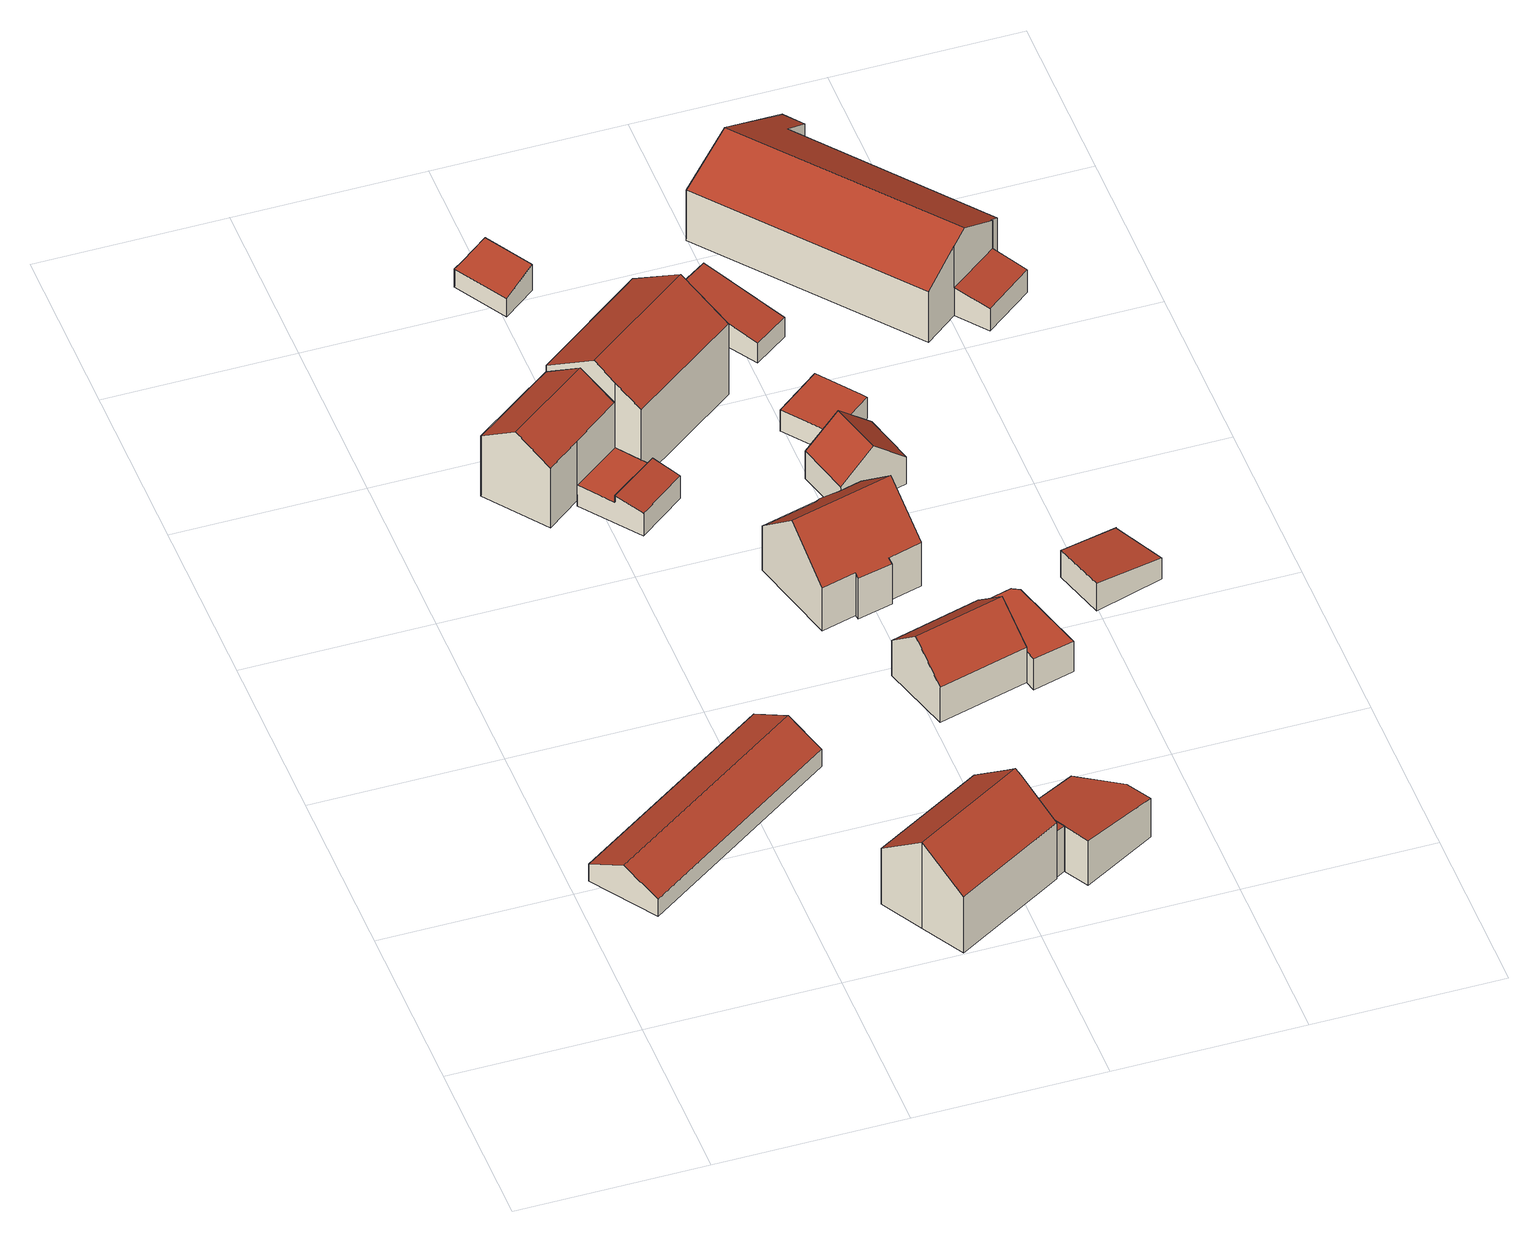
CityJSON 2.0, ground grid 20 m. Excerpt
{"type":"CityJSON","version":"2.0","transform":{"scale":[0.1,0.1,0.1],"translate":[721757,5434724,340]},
"CityObjects":{
"building1":{"type":"Building","attributes":{"Gemeindeschluessel":"09375181","HoeheDach":"348.160","HoeheGrund":"343.880","Methode":"2000","NiedrigsteTraufeDesGebaeudes":"346.064","Geometrietyp2DReferenz":"3000","measuredHeight":4.28,"function":"31001_2000","roofType":"3100","storeysAboveGround":1},"geometry":[{"type":"Solid","lod":"2","boundaries":[[[[0,1,2,3]],[[4,5,0,3,6]],[[5,7,1,0]],[[8,7,5,4]],[[9,2,1,7,8]],[[9,8,4,6]],[[6,3,2,9]]]],"semantics":{"surfaces":[{"type":"RoofSurface","Dachneigung":"63.195","Dachorientierung":"325.785","Flaeche":"120.049","Z_MAX":"4.280","Z_MAX_ASL":"348.160","Z_MIN":"2.205","Z_MIN_ASL":"346.085"},{"type":"WallSurface","Flaeche":"26.727","Z_MAX":"4.280","Z_MAX_ASL":"348.160","Z_MIN":"0.000","Z_MIN_ASL":"343.880"},{"type":"RoofSurface","Dachneigung":"63.201","Dachorientierung":"145.785","Flaeche":"119.814","Z_MAX":"4.280","Z_MAX_ASL":"348.160","Z_MIN":"2.184","Z_MIN_ASL":"346.064"},{"type":"WallSurface","Flaeche":"57.579","Z_MAX":"2.233","Z_MAX_ASL":"346.113","Z_MIN":"0.000","Z_MIN_ASL":"343.880"},{"type":"WallSurface","Flaeche":"26.514","Z_MAX":"4.280","Z_MAX_ASL":"348.160","Z_MIN":"0.000","Z_MIN_ASL":"343.880"},{"type":"GroundSurface","Flaeche":"214.093","Z_MAX":"0.000","Z_MAX_ASL":"343.880","Z_MIN":"0.000","Z_MIN_ASL":"343.880"},{"type":"WallSurface","Flaeche":"57.543","Z_MAX":"2.205","Z_MAX_ASL":"346.085","Z_MIN":"0.000","Z_MIN_ASL":"343.880"}],"values":[[0,1,2,3,4,5,6]]}}]},
"building2":{"type":"Building","attributes":{"Gemeindeschluessel":"09375181","HoeheDach":"354.663","HoeheGrund":"344.380","Methode":"1000","NiedrigsteTraufeDesGebaeudes":"352.119","Geometrietyp2DReferenz":"3000","measuredHeight":10.28,"function":"31001_1000","roofType":"3100"},"address":[{"Country":"Germany","Locality":"Pettendorf","ThoroughfareName":"Schulgasse 1"}],"geometry":[{"type":"Solid","lod":"2","boundaries":[[[[10,11,12,13,14]],[[15,12,11,16]],[[17,18,13,12,15]],[[19,16,11,10]],[[10,14,20,21,19]],[[14,13,18,20]],[[20,18,17,21]],[[21,17,15,16,19]]]],"semantics":{"surfaces":[{"type":"WallSurface","Flaeche":"71.231","Z_MAX":"10.283","Z_MAX_ASL":"354.663","Z_MIN":"-0.000","Z_MIN_ASL":"344.380"},{"type":"RoofSurface","Dachneigung":"57.440","Dachorientierung":"325.524","Flaeche":"51.340","Z_MAX":"10.283","Z_MAX_ASL":"354.663","Z_MIN":"7.752","Z_MIN_ASL":"352.132"},{"type":"RoofSurface","Dachneigung":"57.441","Dachorientierung":"145.524","Flaeche":"51.247","Z_MAX":"10.283","Z_MAX_ASL":"354.663","Z_MIN":"7.738","Z_MIN_ASL":"352.119"},{"type":"WallSurface","Flaeche":"84.632","Z_MAX":"7.752","Z_MAX_ASL":"352.132","Z_MIN":"-0.000","Z_MIN_ASL":"344.380"},{"type":"GroundSurface","Flaeche":"86.464","Z_MAX":"-0.000","Z_MAX_ASL":"344.380","Z_MIN":"-0.000","Z_MIN_ASL":"344.380"},{"type":"WallSurface","Flaeche":"49.249","Z_MAX":"7.774","Z_MAX_ASL":"352.154","Z_MIN":"-0.000","Z_MIN_ASL":"344.380"},{"type":"WallSurface","Flaeche":"35.342","Z_MAX":"7.752","Z_MAX_ASL":"352.132","Z_MIN":"-0.000","Z_MIN_ASL":"344.380"},{"type":"WallSurface","Flaeche":"71.663","Z_MAX":"10.283","Z_MAX_ASL":"354.663","Z_MIN":"-0.000","Z_MIN_ASL":"344.380"}],"values":[[0,1,2,3,4,5,6,7]]}}]},
"building3":{"type":"Building","attributes":{"Gemeindeschluessel":"09375181","HoeheDach":"351.434","HoeheGrund":"340.270","Methode":"1000","NiedrigsteTraufeDesGebaeudes":"347.527","Geometrietyp2DReferenz":"3000","measuredHeight":11.16,"function":"31001_1000","roofType":"3100","storeysAboveGround":2},"address":[{"Country":"Germany","Locality":"Pettendorf","ThoroughfareName":"Schulgasse 4"}],"geometry":[{"type":"Solid","lod":"2","boundaries":[[[[22,23,24,25,26]],[[27,28,29,30,31,32,33,34]],[[27,22,26,28]],[[31,35,25,32]],[[29,36,37,30]],[[30,37,35,31]],[[32,25,24,33]],[[34,23,22,27]],[[33,24,23,34]],[[26,25,35,37,36]],[[28,26,36,29]]]],"semantics":{"surfaces":[{"type":"RoofSurface","Dachneigung":"52.989","Dachorientierung":"149.833","Flaeche":"88.174","Z_MAX":"11.164","Z_MAX_ASL":"351.434","Z_MIN":"7.259","Z_MIN_ASL":"347.529"},{"type":"GroundSurface","Flaeche":"140.757","Z_MAX":"0.000","Z_MAX_ASL":"340.270","Z_MIN":"0.000","Z_MIN_ASL":"340.270"},{"type":"WallSurface","Flaeche":"47.705","Z_MAX":"11.158","Z_MAX_ASL":"351.428","Z_MIN":"0.000","Z_MIN_ASL":"340.270"},{"type":"WallSurface","Flaeche":"12.054","Z_MAX":"11.164","Z_MAX_ASL":"351.434","Z_MIN":"0.000","Z_MIN_ASL":"340.270"},{"type":"WallSurface","Flaeche":"98.672","Z_MAX":"7.260","Z_MAX_ASL":"347.530","Z_MIN":"0.000","Z_MIN_ASL":"340.270"},{"type":"WallSurface","Flaeche":"35.618","Z_MAX":"10.317","Z_MAX_ASL":"350.587","Z_MIN":"0.000","Z_MIN_ASL":"340.270"},{"type":"WallSurface","Flaeche":"7.366","Z_MAX":"11.164","Z_MAX_ASL":"351.434","Z_MIN":"0.000","Z_MIN_ASL":"340.270"},{"type":"WallSurface","Flaeche":"98.789","Z_MAX":"7.259","Z_MAX_ASL":"347.529","Z_MIN":"0.000","Z_MIN_ASL":"340.270"},{"type":"WallSurface","Flaeche":"40.261","Z_MAX":"10.650","Z_MAX_ASL":"350.920","Z_MIN":"0.000","Z_MIN_ASL":"340.270"},{"type":"RoofSurface","Dachneigung":"52.973","Dachorientierung":"329.816","Flaeche":"88.116","Z_MAX":"11.164","Z_MAX_ASL":"351.434","Z_MIN":"7.257","Z_MIN_ASL":"347.527"},{"type":"WallSurface","Flaeche":"47.625","Z_MAX":"11.158","Z_MAX_ASL":"351.428","Z_MIN":"0.000","Z_MIN_ASL":"340.270"}],"values":[[0,1,2,3,4,5,6,7,8,9,10]]}}]},
"building4":{"type":"Building","attributes":{"Gemeindeschluessel":"09375181","HoeheDach":"347.319","HoeheGrund":"343.710","Methode":"2000","NiedrigsteTraufeDesGebaeudes":"346.380","Geometrietyp2DReferenz":"3000","measuredHeight":3.61,"function":"31001_2000","roofType":"1000"},"geometry":[{"type":"Solid","lod":"2","boundaries":[[[[38,39,40,41]],[[42,43,44,40,39]],[[45,46,47,48]],[[49,50,51,38,41]],[[51,45,48,42,39,38]],[[50,46,45,51]],[[49,44,43,47,46,50]],[[42,48,47,43]],[[41,40,44,49]]]],"semantics":{"surfaces":[{"type":"WallSurface","Flaeche":"16.941","Z_MAX":"2.670","Z_MAX_ASL":"346.380","Z_MIN":"0.000","Z_MIN_ASL":"343.710"},{"type":"RoofSurface","Dachneigung":"90.000","Dachorientierung":"-1.000","Flaeche":"27.483","Z_MAX":"2.670","Z_MAX_ASL":"346.380","Z_MIN":"2.670","Z_MIN_ASL":"346.380"},{"type":"RoofSurface","Dachneigung":"77.547","Dachorientierung":"142.962","Flaeche":"20.479","Z_MAX":"3.609","Z_MAX_ASL":"347.319","Z_MIN":"2.903","Z_MIN_ASL":"346.613"},{"type":"GroundSurface","Flaeche":"47.477","Z_MAX":"0.000","Z_MAX_ASL":"343.710","Z_MIN":"0.000","Z_MIN_ASL":"343.710"},{"type":"WallSurface","Flaeche":"22.000","Z_MAX":"3.609","Z_MAX_ASL":"347.319","Z_MIN":"0.000","Z_MIN_ASL":"343.710"},{"type":"WallSurface","Flaeche":"18.305","Z_MAX":"2.914","Z_MAX_ASL":"346.624","Z_MIN":"0.000","Z_MIN_ASL":"343.710"},{"type":"WallSurface","Flaeche":"13.580","Z_MAX":"3.609","Z_MAX_ASL":"347.319","Z_MIN":"0.000","Z_MIN_ASL":"343.710"},{"type":"WallSurface","Flaeche":"5.929","Z_MAX":"3.609","Z_MAX_ASL":"347.319","Z_MIN":"2.670","Z_MIN_ASL":"346.380"},{"type":"WallSurface","Flaeche":"8.282","Z_MAX":"2.670","Z_MAX_ASL":"346.380","Z_MIN":"0.000","Z_MIN_ASL":"343.710"}],"values":[[0,1,2,3,4,5,6,7,8]]}}]},
"building5":{"type":"Building","attributes":{"Gemeindeschluessel":"09375181","HoeheDach":"346.365","HoeheGrund":"340.500","Methode":"2000","NiedrigsteTraufeDesGebaeudes":"346.255","Geometrietyp2DReferenz":"3000","measuredHeight":5.87,"function":"51009_1610","roofType":"1000"},"geometry":[{"type":"Solid","lod":"2","boundaries":[[[[52,53,54,55]],[[55,54,56,57]],[[57,56,58,59]],[[55,57,59,52]],[[59,58,53,52]],[[53,58,56,54]]]],"semantics":{"surfaces":[{"type":"WallSurface","Flaeche":"26.386","Z_MAX":"5.865","Z_MAX_ASL":"346.365","Z_MIN":"0.000","Z_MIN_ASL":"340.500"},{"type":"WallSurface","Flaeche":"6.666","Z_MAX":"5.865","Z_MAX_ASL":"346.365","Z_MIN":"0.000","Z_MIN_ASL":"340.500"},{"type":"WallSurface","Flaeche":"25.891","Z_MAX":"5.755","Z_MAX_ASL":"346.255","Z_MIN":"0.000","Z_MIN_ASL":"340.500"},{"type":"GroundSurface","Flaeche":"5.162","Z_MAX":"0.000","Z_MAX_ASL":"340.500","Z_MIN":"0.000","Z_MIN_ASL":"340.500"},{"type":"RoofSurface","Dachneigung":"84.523","Dachorientierung":"59.844","Flaeche":"5.185","Z_MAX":"5.865","Z_MAX_ASL":"346.365","Z_MIN":"5.755","Z_MIN_ASL":"346.255"}],"values":[[0,1,2,3,1,4]]}}]},
"building6":{"type":"Building","attributes":{"Gemeindeschluessel":"09375181","HoeheDach":"348.801","HoeheGrund":"345.360","Methode":"1000","NiedrigsteTraufeDesGebaeudes":"347.688","Geometrietyp2DReferenz":"3000","measuredHeight":3.44,"function":"51009_1610","roofType":"2100"},"geometry":[{"type":"Solid","lod":"2","boundaries":[[[[60,61,62,63]],[[61,64,65,66,62]],[[61,60,67,64]],[[67,60,63,68,69]],[[63,62,66,68]],[[69,65,64,67]],[[68,66,65,69]]]],"semantics":{"surfaces":[{"type":"WallSurface","Flaeche":"19.925","Z_MAX":"3.441","Z_MAX_ASL":"348.801","Z_MIN":"0.000","Z_MIN_ASL":"345.360"},{"type":"RoofSurface","Dachneigung":"75.810","Dachorientierung":"239.977","Flaeche":"27.721","Z_MAX":"3.441","Z_MAX_ASL":"348.801","Z_MIN":"2.328","Z_MIN_ASL":"347.688"},{"type":"WallSurface","Flaeche":"9.708","Z_MAX":"3.432","Z_MAX_ASL":"348.792","Z_MIN":"0.000","Z_MIN_ASL":"345.360"},{"type":"GroundSurface","Flaeche":"26.875","Z_MAX":"0.000","Z_MAX_ASL":"345.360","Z_MIN":"0.000","Z_MIN_ASL":"345.360"},{"type":"WallSurface","Flaeche":"12.839","Z_MAX":"3.441","Z_MAX_ASL":"348.801","Z_MIN":"0.000","Z_MIN_ASL":"345.360"},{"type":"WallSurface","Flaeche":"2.865","Z_MAX":"2.621","Z_MAX_ASL":"347.981","Z_MIN":"0.000","Z_MIN_ASL":"345.360"},{"type":"WallSurface","Flaeche":"15.056","Z_MAX":"2.328","Z_MAX_ASL":"347.688","Z_MIN":"0.000","Z_MIN_ASL":"345.360"}],"values":[[0,1,2,3,4,5,6]]}}]},
"building7":{"type":"Building","attributes":{"Gemeindeschluessel":"09375181","HoeheDach":"356.351","HoeheGrund":"343.690","Methode":"1000","NiedrigsteTraufeDesGebaeudes":"352.836","Geometrietyp2DReferenz":"3000","measuredHeight":12.66,"function":"31001_1000","roofType":"3100"},"address":[{"Country":"Germany","Locality":"Pettendorf","ThoroughfareName":"Keltenstraße 17"}],"geometry":[{"type":"Solid","lod":"2","boundaries":[[[[41,70,71,72,73]],[[71,74,75,72]],[[76,75,74,77,78]],[[49,79,70,41]],[[70,79,77,74,71]],[[76,78,49,41,73]],[[73,72,75,76]],[[78,77,79,49]]]],"semantics":{"surfaces":[{"type":"WallSurface","Flaeche":"88.525","Z_MAX":"12.661","Z_MAX_ASL":"356.351","Z_MIN":"0.000","Z_MIN_ASL":"343.690"},{"type":"RoofSurface","Dachneigung":"57.614","Dachorientierung":"323.253","Flaeche":"95.294","Z_MAX":"12.661","Z_MAX_ASL":"356.351","Z_MIN":"9.166","Z_MIN_ASL":"352.856"},{"type":"WallSurface","Flaeche":"120.554","Z_MAX":"12.661","Z_MAX_ASL":"356.351","Z_MIN":"0.000","Z_MIN_ASL":"343.690"},{"type":"WallSurface","Flaeche":"31.526","Z_MAX":"11.147","Z_MAX_ASL":"354.837","Z_MIN":"0.000","Z_MIN_ASL":"343.690"},{"type":"RoofSurface","Dachneigung":"57.606","Dachorientierung":"143.258","Flaeche":"95.318","Z_MAX":"12.661","Z_MAX_ASL":"356.351","Z_MIN":"9.146","Z_MIN_ASL":"352.836"},{"type":"GroundSurface","Flaeche":"160.958","Z_MAX":"0.000","Z_MAX_ASL":"343.690","Z_MIN":"0.000","Z_MIN_ASL":"343.690"},{"type":"WallSurface","Flaeche":"133.916","Z_MAX":"9.166","Z_MAX_ASL":"352.856","Z_MIN":"0.000","Z_MIN_ASL":"343.690"},{"type":"WallSurface","Flaeche":"133.767","Z_MAX":"9.179","Z_MAX_ASL":"352.869","Z_MIN":"0.000","Z_MIN_ASL":"343.690"}],"values":[[0,1,2,3,4,5,6,7]]}}]},
"building8":{"type":"Building","attributes":{"Gemeindeschluessel":"09375181","HoeheDach":"346.239","HoeheGrund":"340.410","Methode":"2000","NiedrigsteTraufeDesGebaeudes":"345.449","Geometrietyp2DReferenz":"3000","measuredHeight":5.83,"function":"31001_2000","roofType":"1000","storeysAboveGround":2},"geometry":[{"type":"Solid","lod":"2","boundaries":[[[[80,81,82,83,84,85]],[[86,84,83,87]],[[88,86,87,89,90,91]],[[87,83,82,89]],[[88,85,84,86]],[[91,80,85,88]],[[89,82,81,90]],[[90,81,80,91]]]],"semantics":{"surfaces":[{"type":"RoofSurface","Dachneigung":"84.978","Dachorientierung":"59.729","Flaeche":"61.458","Z_MAX":"5.829","Z_MAX_ASL":"346.239","Z_MIN":"5.039","Z_MIN_ASL":"345.449"},{"type":"WallSurface","Flaeche":"27.395","Z_MAX":"5.282","Z_MAX_ASL":"345.692","Z_MIN":"0.000","Z_MIN_ASL":"340.410"},{"type":"GroundSurface","Flaeche":"61.222","Z_MAX":"0.000","Z_MAX_ASL":"340.410","Z_MIN":"0.000","Z_MIN_ASL":"340.410"},{"type":"WallSurface","Flaeche":"15.035","Z_MAX":"5.040","Z_MAX_ASL":"345.450","Z_MIN":"0.000","Z_MIN_ASL":"340.410"},{"type":"WallSurface","Flaeche":"34.564","Z_MAX":"5.829","Z_MAX_ASL":"346.239","Z_MIN":"0.000","Z_MIN_ASL":"340.410"},{"type":"WallSurface","Flaeche":"26.208","Z_MAX":"5.829","Z_MAX_ASL":"346.239","Z_MIN":"0.000","Z_MIN_ASL":"340.410"},{"type":"WallSurface","Flaeche":"48.793","Z_MAX":"5.829","Z_MAX_ASL":"346.239","Z_MIN":"0.000","Z_MIN_ASL":"340.410"},{"type":"WallSurface","Flaeche":"17.494","Z_MAX":"5.829","Z_MAX_ASL":"346.239","Z_MIN":"0.000","Z_MIN_ASL":"340.410"}],"values":[[0,1,2,3,4,5,6,7]]}}]},
"building9":{"type":"Building","attributes":{"Gemeindeschluessel":"09375181","HoeheDach":"353.350","HoeheGrund":"343.106","Methode":"2000","NiedrigsteTraufeDesGebaeudes":"347.630","Geometrietyp2DReferenz":"3000","measuredHeight":10.24,"function":"31001_1000","roofType":"3100"},"address":[{"Country":"Germany","Locality":"Pettendorf","ThoroughfareName":"Schulgasse 3"}],"geometry":[{"type":"Solid","lod":"2","boundaries":[[[[92,93,94,95]],[[96,97,98,99,100,101,92,95,102,103,104]],[[105,106,107,94,93,108,109,110]],[[99,111,112,100]],[[95,94,107,102]],[[101,108,93,92]],[[102,107,106,103]],[[96,113,114,97]],[[115,114,113,110,109,112,111]],[[103,106,105,104]],[[115,98,97,114]],[[111,99,98,115]],[[101,100,112,109,108]],[[96,104,105,110,113]]]],"semantics":{"surfaces":[{"type":"WallSurface","Flaeche":"2.709","Z_MAX":"5.620","Z_MAX_ASL":"348.726","Z_MIN":"0.000","Z_MIN_ASL":"343.106"},{"type":"GroundSurface","Flaeche":"119.241","Z_MAX":"0.000","Z_MAX_ASL":"343.106","Z_MIN":"0.000","Z_MIN_ASL":"343.106"},{"type":"RoofSurface","Dachneigung":"48.115","Dachorientierung":"165.262","Flaeche":"80.554","Z_MAX":"10.244","Z_MAX_ASL":"353.350","Z_MIN":"5.169","Z_MIN_ASL":"348.275"},{"type":"WallSurface","Flaeche":"14.749","Z_MAX":"5.660","Z_MAX_ASL":"348.766","Z_MIN":"0.000","Z_MIN_ASL":"343.106"},{"type":"WallSurface","Flaeche":"19.544","Z_MAX":"5.174","Z_MAX_ASL":"348.280","Z_MIN":"0.000","Z_MIN_ASL":"343.106"},{"type":"WallSurface","Flaeche":"21.024","Z_MAX":"5.623","Z_MAX_ASL":"348.729","Z_MIN":"0.000","Z_MIN_ASL":"343.106"},{"type":"WallSurface","Flaeche":"2.711","Z_MAX":"5.624","Z_MAX_ASL":"348.730","Z_MIN":"0.000","Z_MIN_ASL":"343.106"},{"type":"WallSurface","Flaeche":"34.786","Z_MAX":"5.651","Z_MAX_ASL":"348.757","Z_MIN":"0.000","Z_MIN_ASL":"343.106"},{"type":"RoofSurface","Dachneigung":"48.112","Dachorientierung":"345.264","Flaeche":"79.617","Z_MAX":"10.244","Z_MAX_ASL":"353.350","Z_MIN":"4.524","Z_MIN_ASL":"347.630"},{"type":"WallSurface","Flaeche":"21.086","Z_MAX":"5.624","Z_MAX_ASL":"348.730","Z_MIN":"0.000","Z_MIN_ASL":"343.106"},{"type":"WallSurface","Flaeche":"8.942","Z_MAX":"5.649","Z_MAX_ASL":"348.755","Z_MIN":"0.000","Z_MIN_ASL":"343.106"},{"type":"WallSurface","Flaeche":"9.075","Z_MAX":"5.648","Z_MAX_ASL":"348.754","Z_MIN":"0.000","Z_MIN_ASL":"343.106"},{"type":"WallSurface","Flaeche":"81.525","Z_MAX":"10.244","Z_MAX_ASL":"353.350","Z_MIN":"0.000","Z_MIN_ASL":"343.106"},{"type":"WallSurface","Flaeche":"81.587","Z_MAX":"10.244","Z_MAX_ASL":"353.350","Z_MIN":"0.000","Z_MIN_ASL":"343.106"}],"values":[[0,1,2,3,4,5,6,7,8,9,10,11,12,13]]}}]},
"building10":{"type":"Building","attributes":{"Gemeindeschluessel":"09375181","HoeheDach":"350.789","HoeheGrund":"342.840","Methode":"2000","NiedrigsteTraufeDesGebaeudes":"346.671","Geometrietyp2DReferenz":"3000","measuredHeight":7.95,"function":"31001_1000","roofType":"3100","storeysAboveGround":1},"address":[{"Country":"Germany","Locality":"Pettendorf","ThoroughfareName":"Schulgasse 5"}],"geometry":[{"type":"Solid","lod":"2","boundaries":[[[[116,117,118,119]],[[120,121,122,123]],[[119,118,124,125]],[[126,127,125,124]],[[128,129,127,126]],[[130,116,119,125,127,129]],[[128,131,123,122,130,129]],[[130,122,121,132,116]],[[131,133,134,120,123]],[[134,132,121,120]],[[117,116,132,134,133]],[[118,117,133,131,128,126,124]]]],"semantics":{"surfaces":[{"type":"WallSurface","Flaeche":"4.932","Z_MAX":"3.940","Z_MAX_ASL":"346.780","Z_MIN":"0.000","Z_MIN_ASL":"342.840"},{"type":"RoofSurface","Dachneigung":"49.094","Dachorientierung":"344.562","Flaeche":"52.989","Z_MAX":"7.949","Z_MAX_ASL":"350.789","Z_MIN":"4.432","Z_MIN_ASL":"347.272"},{"type":"WallSurface","Flaeche":"17.603","Z_MAX":"3.940","Z_MAX_ASL":"346.780","Z_MIN":"0.000","Z_MIN_ASL":"342.840"},{"type":"WallSurface","Flaeche":"33.759","Z_MAX":"3.831","Z_MAX_ASL":"346.671","Z_MIN":"0.000","Z_MIN_ASL":"342.840"},{"type":"WallSurface","Flaeche":"3.451","Z_MAX":"3.848","Z_MAX_ASL":"346.688","Z_MIN":"0.000","Z_MIN_ASL":"342.840"},{"type":"RoofSurface","Dachneigung":"88.619","Dachorientierung":"74.349","Flaeche":"42.154","Z_MAX":"3.940","Z_MAX_ASL":"346.780","Z_MIN":"3.831","Z_MIN_ASL":"346.671"},{"type":"WallSurface","Flaeche":"59.126","Z_MAX":"4.479","Z_MAX_ASL":"347.319","Z_MIN":"0.000","Z_MIN_ASL":"342.840"},{"type":"WallSurface","Flaeche":"18.266","Z_MAX":"7.949","Z_MAX_ASL":"350.789","Z_MIN":"3.940","Z_MIN_ASL":"346.780"},{"type":"WallSurface","Flaeche":"49.958","Z_MAX":"7.949","Z_MAX_ASL":"350.789","Z_MIN":"0.000","Z_MIN_ASL":"342.840"},{"type":"RoofSurface","Dachneigung":"49.098","Dachorientierung":"164.564","Flaeche":"53.167","Z_MAX":"7.949","Z_MAX_ASL":"350.789","Z_MIN":"4.444","Z_MIN_ASL":"347.284"},{"type":"WallSurface","Flaeche":"44.149","Z_MAX":"4.445","Z_MAX_ASL":"347.285","Z_MIN":"0.000","Z_MIN_ASL":"342.840"},{"type":"GroundSurface","Flaeche":"122.365","Z_MAX":"0.000","Z_MAX_ASL":"342.840","Z_MIN":"0.000","Z_MIN_ASL":"342.840"}],"values":[[0,1,2,3,4,5,6,7,8,9,10,11]]}}]},
"building11":{"type":"Building","attributes":{"Gemeindeschluessel":"09375181","HoeheDach":"350.439","HoeheGrund":"343.490","Methode":"1000","NiedrigsteTraufeDesGebaeudes":"347.006","Geometrietyp2DReferenz":"3000","measuredHeight":6.95,"function":"31001_2000","roofType":"3100"},"geometry":[{"type":"Solid","lod":"2","boundaries":[[[[135,136,137,138,139]],[[140,141,138,137]],[[142,143,136,135]],[[144,141,140,143,142]],[[135,139,144,142]],[[143,140,137,136]],[[139,138,141,144]]]],"semantics":{"surfaces":[{"type":"WallSurface","Flaeche":"39.386","Z_MAX":"6.949","Z_MAX_ASL":"350.439","Z_MIN":"0.000","Z_MIN_ASL":"343.490"},{"type":"RoofSurface","Dachneigung":"47.670","Dachorientierung":"75.413","Flaeche":"30.712","Z_MAX":"6.949","Z_MAX_ASL":"350.439","Z_MIN":"3.516","Z_MIN_ASL":"347.006"},{"type":"WallSurface","Flaeche":"21.260","Z_MAX":"3.520","Z_MAX_ASL":"347.010","Z_MIN":"0.000","Z_MIN_ASL":"343.490"},{"type":"WallSurface","Flaeche":"39.424","Z_MAX":"6.949","Z_MAX_ASL":"350.439","Z_MIN":"0.000","Z_MIN_ASL":"343.490"},{"type":"GroundSurface","Flaeche":"45.437","Z_MAX":"0.000","Z_MAX_ASL":"343.490","Z_MIN":"0.000","Z_MIN_ASL":"343.490"},{"type":"RoofSurface","Dachneigung":"47.670","Dachorientierung":"255.409","Flaeche":"30.745","Z_MAX":"6.949","Z_MAX_ASL":"350.439","Z_MIN":"3.520","Z_MIN_ASL":"347.010"},{"type":"WallSurface","Flaeche":"21.243","Z_MAX":"3.527","Z_MAX_ASL":"347.017","Z_MIN":"0.000","Z_MIN_ASL":"343.490"}],"values":[[0,1,2,3,4,5,6]]}}]},
"building12":{"type":"Building","attributes":{"Gemeindeschluessel":"09375181","HoeheDach":"346.237","HoeheGrund":"343.520","Methode":"1000","NiedrigsteTraufeDesGebaeudes":"346.237","Geometrietyp2DReferenz":"3000","measuredHeight":2.72,"function":"31001_2000","roofType":"1000"},"geometry":[{"type":"Solid","lod":"2","boundaries":[[[[145,146,147,148,149]],[[150,145,149,151]],[[151,149,148,152]],[[152,148,147,153]],[[145,150,154,146]],[[150,151,152,153,154]],[[153,147,146,154]]]],"semantics":{"surfaces":[{"type":"RoofSurface","Dachneigung":"90.000","Dachorientierung":"-1.000","Flaeche":"36.341","Z_MAX":"2.717","Z_MAX_ASL":"346.237","Z_MIN":"2.717","Z_MIN_ASL":"346.237"},{"type":"WallSurface","Flaeche":"16.191","Z_MAX":"2.717","Z_MAX_ASL":"346.237","Z_MIN":"0.000","Z_MIN_ASL":"343.520"},{"type":"WallSurface","Flaeche":"16.221","Z_MAX":"2.717","Z_MAX_ASL":"346.237","Z_MIN":"0.000","Z_MIN_ASL":"343.520"},{"type":"WallSurface","Flaeche":"16.465","Z_MAX":"2.717","Z_MAX_ASL":"346.237","Z_MIN":"0.000","Z_MIN_ASL":"343.520"},{"type":"WallSurface","Flaeche":"2.082","Z_MAX":"2.717","Z_MAX_ASL":"346.237","Z_MIN":"0.000","Z_MIN_ASL":"343.520"},{"type":"GroundSurface","Flaeche":"36.341","Z_MAX":"0.000","Z_MAX_ASL":"343.520","Z_MIN":"0.000","Z_MIN_ASL":"343.520"},{"type":"WallSurface","Flaeche":"14.321","Z_MAX":"2.717","Z_MAX_ASL":"346.237","Z_MIN":"0.000","Z_MIN_ASL":"343.520"}],"values":[[0,1,2,3,4,5,6]]}}]},
"building13":{"type":"Building","attributes":{"Gemeindeschluessel":"09375181","HoeheDach":"348.149","HoeheGrund":"344.110","Methode":"1000","NiedrigsteTraufeDesGebaeudes":"346.608","Geometrietyp2DReferenz":"3000","measuredHeight":4.04,"function":"31001_2000","roofType":"1000"},"geometry":[{"type":"Solid","lod":"2","boundaries":[[[[155,156,157,158]],[[157,159,160,158]],[[158,160,161,155]],[[155,161,162,156]],[[156,162,159,157]],[[160,159,162,161]]]],"semantics":{"surfaces":[{"type":"GroundSurface","Flaeche":"43.588","Z_MAX":"0.000","Z_MAX_ASL":"344.110","Z_MIN":"0.000","Z_MIN_ASL":"344.110"},{"type":"WallSurface","Flaeche":"11.236","Z_MAX":"2.498","Z_MAX_ASL":"346.608","Z_MIN":"0.000","Z_MIN_ASL":"344.110"},{"type":"WallSurface","Flaeche":"31.994","Z_MAX":"4.039","Z_MAX_ASL":"348.149","Z_MIN":"0.000","Z_MIN_ASL":"344.110"},{"type":"WallSurface","Flaeche":"17.894","Z_MAX":"4.039","Z_MAX_ASL":"348.149","Z_MIN":"0.000","Z_MIN_ASL":"344.110"},{"type":"WallSurface","Flaeche":"31.815","Z_MAX":"4.032","Z_MAX_ASL":"348.142","Z_MIN":"0.000","Z_MIN_ASL":"344.110"},{"type":"RoofSurface","Dachneigung":"81.046","Dachorientierung":"144.685","Flaeche":"44.126","Z_MAX":"4.039","Z_MAX_ASL":"348.149","Z_MIN":"2.498","Z_MIN_ASL":"346.608"}],"values":[[0,1,2,3,4,5]]}}]},
"building14":{"type":"Building","attributes":{"Gemeindeschluessel":"09375181","HoeheDach":"346.057","HoeheGrund":"342.631","Methode":"2000","NiedrigsteTraufeDesGebaeudes":"345.295","Geometrietyp2DReferenz":"3000","measuredHeight":3.43,"function":"31001_2000","roofType":"9999","storeysAboveGround":1},"geometry":[{"type":"Solid","lod":"2","boundaries":[[[[163,164,165,166]],[[167,168,164,163]],[[165,164,168,169,170]],[[163,166,171,172,167]],[[171,170,169,172]],[[166,165,170,171]],[[172,169,168,167]]]],"semantics":{"surfaces":[{"type":"WallSurface","Flaeche":"23.315","Z_MAX":"3.426","Z_MAX_ASL":"346.057","Z_MIN":"-0.001","Z_MIN_ASL":"342.630"},{"type":"WallSurface","Flaeche":"15.828","Z_MAX":"2.664","Z_MAX_ASL":"345.295","Z_MIN":"-0.001","Z_MIN_ASL":"342.630"},{"type":"RoofSurface","Dachneigung":"84.221","Dachorientierung":"63.176","Flaeche":"41.861","Z_MAX":"3.426","Z_MAX_ASL":"346.057","Z_MIN":"2.664","Z_MIN_ASL":"345.295"},{"type":"GroundSurface","Flaeche":"41.648","Z_MAX":"-0.001","Z_MAX_ASL":"342.630","Z_MIN":"-0.001","Z_MIN_ASL":"342.630"},{"type":"WallSurface","Flaeche":"19.654","Z_MAX":"3.320","Z_MAX_ASL":"345.951","Z_MIN":"-0.001","Z_MIN_ASL":"342.630"},{"type":"WallSurface","Flaeche":"19.590","Z_MAX":"3.426","Z_MAX_ASL":"346.057","Z_MIN":"-0.001","Z_MIN_ASL":"342.630"},{"type":"WallSurface","Flaeche":"0.155","Z_MAX":"2.664","Z_MAX_ASL":"345.295","Z_MIN":"-0.001","Z_MIN_ASL":"342.630"}],"values":[[0,1,2,3,4,5,6]]}}]},
"building15":{"type":"Building","attributes":{"Gemeindeschluessel":"09375181","HoeheDach":"353.430","HoeheGrund":"343.370","Methode":"2000","NiedrigsteTraufeDesGebaeudes":"346.320","Geometrietyp2DReferenz":"3000","measuredHeight":10.06,"function":"31001_2000","roofType":"3100"},"geometry":[{"type":"Solid","lod":"2","boundaries":[[[[173,174,175,176]],[[177,178,174,173]],[[179,180,181,182]],[[183,184,185,186]],[[187,181,180,188]],[[177,173,176,189,190,183,186,191,179,182]],[[192,189,176,175,193]],[[190,194,184,183]],[[179,191,195,196,188,180]],[[186,185,195,191]],[[187,188,196,197,198]],[[177,182,181,187,198,178]],[[174,178,198,197,193,175]],[[192,193,197,196,195,185,184,194]],[[189,192,194,190]]]],"semantics":{"surfaces":[{"type":"WallSurface","Flaeche":"175.117","Z_MAX":"6.489","Z_MAX_ASL":"349.859","Z_MIN":"0.000","Z_MIN_ASL":"343.370"},{"type":"WallSurface","Flaeche":"34.858","Z_MAX":"9.073","Z_MAX_ASL":"352.443","Z_MIN":"0.000","Z_MIN_ASL":"343.370"},{"type":"WallSurface","Flaeche":"19.266","Z_MAX":"2.950","Z_MAX_ASL":"346.320","Z_MIN":"0.000","Z_MIN_ASL":"343.370"},{"type":"WallSurface","Flaeche":"153.797","Z_MAX":"6.590","Z_MAX_ASL":"349.960","Z_MIN":"0.000","Z_MIN_ASL":"343.370"},{"type":"RoofSurface","Dachneigung":"78.491","Dachorientierung":"142.149","Flaeche":"26.458","Z_MAX":"3.760","Z_MAX_ASL":"347.130","Z_MIN":"2.950","Z_MIN_ASL":"346.320"},{"type":"GroundSurface","Flaeche":"363.198","Z_MAX":"0.000","Z_MAX_ASL":"343.370","Z_MIN":"0.000","Z_MIN_ASL":"343.370"},{"type":"WallSurface","Flaeche":"119.819","Z_MAX":"10.060","Z_MAX_ASL":"353.430","Z_MIN":"0.000","Z_MIN_ASL":"343.370"},{"type":"WallSurface","Flaeche":"16.638","Z_MAX":"6.460","Z_MAX_ASL":"349.830","Z_MIN":"0.000","Z_MIN_ASL":"343.370"},{"type":"WallSurface","Flaeche":"14.305","Z_MAX":"7.297","Z_MAX_ASL":"350.667","Z_MIN":"0.000","Z_MIN_ASL":"343.370"},{"type":"WallSurface","Flaeche":"8.502","Z_MAX":"7.296","Z_MAX_ASL":"350.666","Z_MIN":"0.000","Z_MIN_ASL":"343.370"},{"type":"WallSurface","Flaeche":"33.509","Z_MAX":"10.060","Z_MAX_ASL":"353.430","Z_MIN":"3.760","Z_MIN_ASL":"347.130"},{"type":"WallSurface","Flaeche":"13.797","Z_MAX":"9.073","Z_MAX_ASL":"352.443","Z_MIN":"0.000","Z_MIN_ASL":"343.370"},{"type":"RoofSurface","Dachneigung":"60.026","Dachorientierung":"230.884","Flaeche":"191.937","Z_MAX":"10.060","Z_MAX_ASL":"353.430","Z_MIN":"6.489","Z_MIN_ASL":"349.859"},{"type":"RoofSurface","Dachneigung":"60.019","Dachorientierung":"50.883","Flaeche":"197.426","Z_MAX":"10.060","Z_MAX_ASL":"353.430","Z_MIN":"4.732","Z_MIN_ASL":"348.102"},{"type":"WallSurface","Flaeche":"12.110","Z_MAX":"4.748","Z_MAX_ASL":"348.118","Z_MIN":"0.000","Z_MIN_ASL":"343.370"}],"values":[[0,1,2,3,4,5,6,7,8,9,10,11,12,13,14]]}}]}
},
"vertices":[
[30,142,82],[246,289,82],[223,323,61],[7,176,61],[53,108,39],[53,108,61],[7,176,39],[268,255,61],[268,255,39],[223,323,39],
[172,778,44],[172,778,121],[195,746,147],[219,715,122],[219,715,44],[108,681,147],[84,713,121],[132,649,121],[168,677,121],[84,713,44],[168,677,44],[132,649,44],
[323,2,75],[440,71,75],[418,110,109],[414,116,114],[297,47,114],[323,2,3],[297,47,3],[271,92,3],[388,160,3],[409,125,3],[414,116,3],[418,110,3],[440,71,3],[409,125,106],[271,92,75],[388,160,75],
[168,677,37],[168,677,64],[219,715,64],[219,715,37],[194,642,64],[245,680,64],[237,690,64],[214,617,66],[264,655,66],[245,680,73],[194,642,73],[237,690,37],[264,655,37],[214,617,37],
[440,71,5],[440,71,64],[418,110,64],[418,110,5],[428,116,63],[428,116,5],[450,77,63],[450,77,5],
[190,1008,54],[190,1008,88],[220,958,88],[220,958,54],[162,992,80],[152,987,77],[185,931,77],[162,992,54],[185,931,54],[152,987,54],
[219,715,148],[205,734,164],[172,778,129],[172,778,37],[322,821,164],[289,866,129],[289,866,37],[355,777,128],[355,777,37],[237,690,129],
[450,77,62],[465,51,62],[543,96,54],[528,122,54],[481,147,57],[428,116,62],[481,147,4],[528,122,4],[428,116,4],[543,96,4],[465,51,4],[450,77,4],
[406,461,31],[406,461,87],[408,456,83],[408,456,31],[307,541,31],[367,557,31],[376,572,31],[391,563,31],[416,570,31],[442,471,31],[371,447,31],[370,452,31],[333,442,31],[333,442,87],[370,452,87],[371,447,83],[442,471,87],[429,521,134],[320,492,134],[391,563,88],[416,570,88],[307,541,88],[367,557,88],[376,572,76],
[494,314,68],[494,314,28],[497,302,28],[497,302,68],[387,327,108],[483,353,108],[472,392,73],[376,365,73],[541,314,28],[541,314,67],[517,399,28],[517,399,67],[509,403,28],[509,403,67],[472,392,68],[376,365,28],[494,314,73],[398,288,28],[398,288,73],
[386,645,35],[386,645,70],[422,654,104],[459,664,70],[459,664,35],[438,596,104],[474,606,70],[401,586,35],[401,586,70],[474,606,35],
[469,705,62],[465,711,62],[433,753,62],[385,715,62],[422,668,62],[469,705,35],[422,668,35],[385,715,35],[433,753,35],[465,711,35],
[341,889,41],[377,914,41],[430,832,41],[394,806,41],[430,832,66],[394,806,66],[341,889,81],[377,914,81],
[663,411,26],[663,411,53],[590,389,61],[590,389,26],[636,464,26],[636,464,53],[636,465,53],[573,445,60],[573,445,26],[636,465,26],
[559,787,34],[559,787,99],[388,997,99],[388,997,34],[594,815,34],[594,815,124],[670,823,34],[670,823,63],[619,783,63],[619,783,34],[507,1047,34],[507,1047,98],[654,863,100],[654,863,34],[594,814,71],[646,854,71],[515,1086,34],[531,1066,34],[645,855,34],[515,1086,81],[439,1032,134],[531,1066,81],[645,855,107],[646,854,107],[608,825,134],[594,814,124]
]}
